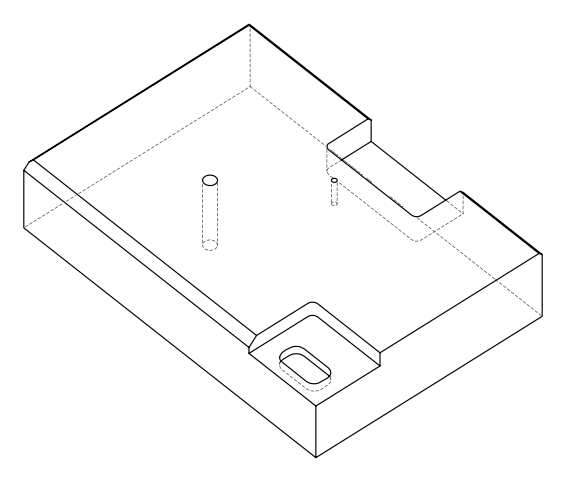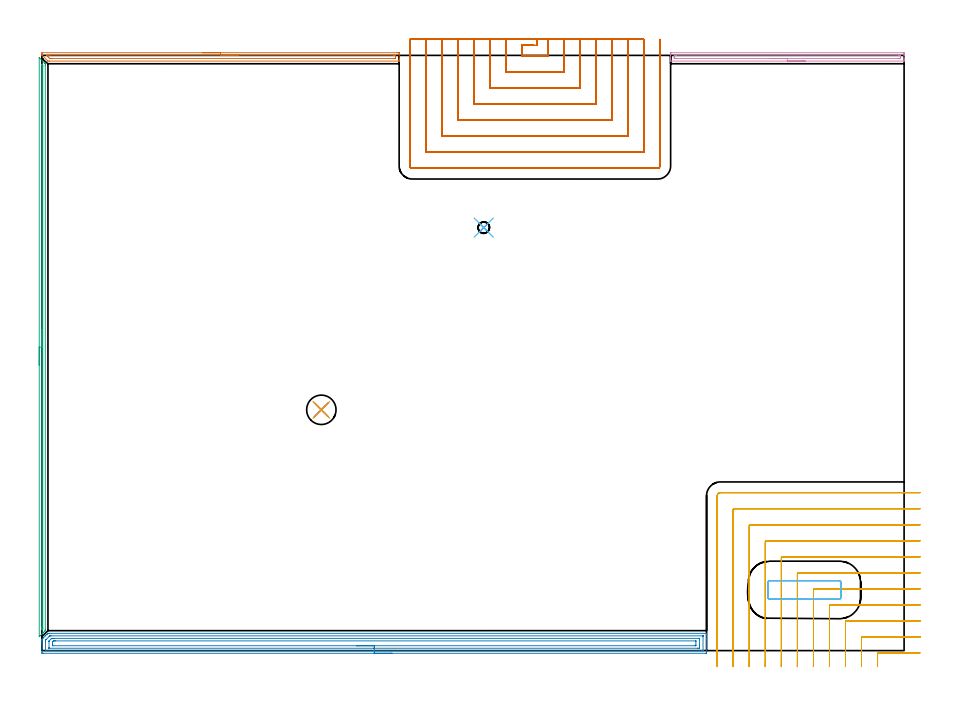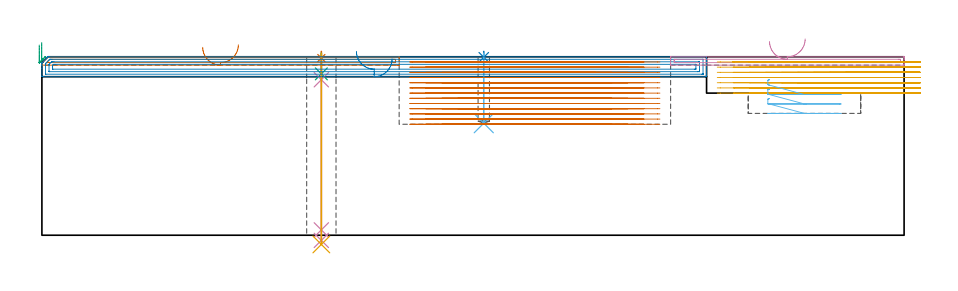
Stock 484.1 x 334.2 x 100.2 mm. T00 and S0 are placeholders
(PLAN: 13 operations, 8 tool changes, 108.8 min)
(1 SPOT_DRILL | STEP1HOLE | NXT0321_9005460120000 | 0.03 min | 43 mm3)
(2 SPOT_DRILL_1 | STEP1POCKET | NXT0321_9005460120000 | 0.03 min | 39 mm3)
(3 DRILL_BLIND_HOLE_INTO_CENTER | STEP1HOLE | NXT0301_035 | 0.05 min | 274 mm3)
(4 GUN_DRILL_THROUGH_HOLE | STEP1HOLE | UGT0307_002 | 0.49 min | 2537 mm3)
(5 SPADE_DRILL_TO_ENLARGE_THROUGH_HOLE | STEP1HOLE | UGT0306_007 | 0.43 min | 18636 mm3)
(6 DRILL_BLIND_HOLE_INTO_CENTER_1 | STEP1POCKET | NXT0301_035 | 0.16 min | 1077 mm3)
(7 AREA_MILL | FG_CHAMFER_SURFACE | UGT0205_001 | 3.37 min | 2253 mm3)
(8 AREA_MILL_1 | FG_CHAMFER_SURFACE_1 | UGT0205_001 | 12.19 min | 23790 mm3)
(9 AREA_MILL_2 | FG_CHAMFER_SURFACE_2 | UGT0205_001 | 5.3 min | 1852 mm3)
(10 AREA_MILL_3 | FG_CHAMFER_SURFACE_3 | UGT0205_001 | 2.27 min | 1478 mm3)
(11 MILL_CORNER_NOTCH_RECTANGULAR | CORNER_NOTCH_RECTANGULAR | NXT0201_011 | Follow Part, ap 3, ae 75% | 20.6 min | 213626 mm3)
(12 MILL_RECTANGULAR_POCKET | POCKET_RECTANGULAR_STRAIGHT | UGT0201_105 | Follow Part, ap 5.5, ae 75% | 1.01 min | 21854 mm3)
(13 MILL_SLOT | SLOT_PARTIAL_RECTANGULAR | NXT0201_011 | Follow Part, ap 3, ae 75% | 62.83 min | 400007 mm3)
(TOOL NXT0321_9005460120000 | NC Spot Drill, 142deg, 12mm, Carbide, Uncoated | D12 PA142 FL30 Z2)
(TOOL NXT0301_035 | Carbide Drill 6.4mm [860.1-0640-032A1-MM 2214] | D6.4 PA140 FL53 Z2)
(TOOL UGT0307_002 | Gun Drill 6 mm | D6 PA130 FL24 Z1)
(TOOL UGT0306_007 | Spade Drill 16.5mm | D16.5 PA132 FL10 Z2)
(TOOL UGT0205_001 | Chamfer Mill 20 x 3 x 45 deg. | D20 FL50 Z2)
(TOOL NXT0201_011 | ENDMILL 12mm [2P460-1200-NA 1630] | D12 FL38 Z6)
(TOOL UGT0201_105 | End Mill 22 mm | D22 FL25 Z2)
(OP 1 SPOT_DRILL)
G17 G21 G94 G90
T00 M6
G54
G17 G0 G90 X156.9 Y135.2 S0 M3
G43 Z110.2 H0
G94 G81 G98 Z99.481 F250. R103.2
G80
M5
M2
(OP 2 SPOT_DRILL_1)
G17 G21 G94 G90
T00 M6
G54
G17 G0 G90 X248.1 Y237.5 S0 M3
G43 Z110.2 H0
G94 G81 G98 Z99.925 F250. R103.2
G80
M5
M2
(OP 3 DRILL_BLIND_HOLE_INTO_CENTER)
G17 G21 G94 G90
T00 M6
G54
G17 G0 G90 X156.9 Y135.2 S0 M3
G43 Z110.2 H1
G94 G81 G98 Z90.6 F250. R102.2
G80
M5
M2
(OP 4 GUN_DRILL_THROUGH_HOLE)
G17 G21 G94 G90
T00 M6
G54
G17 G0 G90 X156.9 Y135.2 M8
G43 Z110.2 H0
Z100.459
S716 M3
G94 G1 Z87.293 F125. M26
G4 X.084
Z3. F250.
G4 X.084
Z-2.899 F125.
G4 X.084
M5
M9
G0 Z100.459
Z110.2
M2
(OP 5 SPADE_DRILL_TO_ENLARGE_THROUGH_HOLE)
G17 G21 G94 G90
T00 M6
G54
G17 G0 G90 X156.9 Y135.2 S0 M3
G43 Z110.2 H0
G94 G73 G98 Z-5.173 F250. Q15.053 R102.2
G80
M5
M2
(OP 6 DRILL_BLIND_HOLE_INTO_CENTER_1)
G17 G21 G94 G90
T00 M6
G54
G17 G0 G90 X248.1 Y237.5 S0 M3
G43 Z110.2 H1
G94 G81 G98 Z62.9 F250. R102.2
G80
M5
M2
(OP 7 AREA_MILL)
G17 G21 G94 G90
T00 M6
G54
G17 G0 G90 X90.3 Y335.7 S1061 M3
G43 Z110.2 H0
Z105.5
G94 G1 X90.338 Z104.628 F250.
X90.452 Z103.764
X90.641 Z102.912
X90.903 Z102.08
X91.237 Z101.274
X91.64 Z100.5
X92.108 Z99.764
X92.64 Z99.072
X93.229 Z98.429
X93.872 Z97.84
X94.564 Z97.308
X95.3 Z96.84
X96.074 Z96.437
X96.88 Z96.103
X97.712 Z95.841
X98.563 Z95.652
X99.428 Z95.538
X100.3 Z95.5
X199.401
X199.974 Y335.698 Z95.502
X200.539 Y335.693 Z95.504
X200.592 Y335.691 Z95.505
X200.6 Y335.13 Z96.066
Y332.46 Z98.735
Y331.746 Z99.453
Y331.457 Z99.742
Y331.05 Z100.141
X200.591 Y331.003 Z100.188
X200.421 Y331. Z100.2
X4.202
X3.397 Y331.003 Z100.194
X3.274 Y331.125 Z100.073
X0.16 Y334.24 Z96.959
X0.008 Y334.389 Z96.803
X0.002 Y334.416 Z96.776
X0. Y334.596 Z96.598
Y334.953 Z96.246
Y335.307 Z95.893
X0.01 Y335.692 Z95.505
X0.099 Y335.7 Z95.5
X100.3
Y334.286 Z96.914
X197.292
X198.143 Y334.283 Z96.917
X198.186 Y334.28 Z96.92
X198.59 Y334.24 Z96.96
X198.597 Y333.831 Z97.369
X198.598 Y333.35 Z97.85
X198.597 Y332.94 Z98.26
X198.59 Y332.46 Z98.74
X198.226 Y332.42 Z98.78
X198.186 Y332.418 Z98.782
X197.338 Y332.414 Z98.786
X197.292
X6.036
X5.14 Y332.416 Z98.784
X5.096 Y332.418 Z98.782
X4.402 Y332.46 Z98.74
X4.202 Y332.653 Z98.547
X3.501 Y333.35 Z97.85
X3.308 Y333.543 Z97.657
X2.622 Y334.24 Z96.96
X3.265 Y334.282 Z96.918
X3.308 Y334.284 Z96.916
X4.156 Y334.286 Z96.914
X100.3
X101.172 Z96.952
X102.036 Z97.066
X102.888 Z97.255
X103.72 Z97.517
X104.526 Z97.851
X105.3 Z98.254
X106.036 Z98.723
X106.728 Z99.254
X107.371 Z99.843
X107.96 Z100.486
X108.491 Z101.178
X108.96 Z101.914
X109.363 Z102.688
X109.697 Z103.494
X109.959 Z104.326
X110.148 Z105.178
X110.262 Z106.043
X110.3 Z106.914
G0 Z110.2
M5
M2
(OP 8 AREA_MILL_1)
G17 G21 G94 G90
T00 M6
G54
G17 G0 G90 X196.6 Y-1.5 S1061 M3
G43 Z110.2 H0
Z99.
G94 G1 X196.562 Z98.128 F250.
X196.448 Z97.264
X196.259 Z96.412
X195.997 Z95.58
X195.663 Z94.774
X195.26 Z94.
X194.791 Z93.264
X194.26 Z92.572
X193.671 Z91.929
X193.028 Z91.34
X192.336 Z90.808
X191.6 Z90.34
X190.826 Z89.937
X190.02 Z89.603
X189.188 Z89.341
X188.336 Z89.152
X187.472 Z89.038
X186.6 Z89.
X0.628
X0.27 Y-1.497 Z89.002
X0.01 Y-1.493 Z89.004
X0. Y-1.147 Z89.351
Y3.226 Z93.72
Y4.62 Z95.116
Y4.974 Z95.469
Y5.684 Z96.183
Y5.932 Z96.431
X0.007 Y6.286 Z96.786
X0.01 Y6.3 Z96.799
X0.181 Y6.48 Z96.979
X0.875 Y7.176 Z97.674
X1.97 Y8.27 Z98.769
X2.754 Y9.055 Z99.553
X2.864 Y9.165 Z99.662
X3.156 Y9.457 Z99.956
X3.311 Y9.611 Z100.109
X3.399 Y9.699 Z100.197
X3.403 Y9.7 Z100.198
X4.205 Z100.2
X373.019
X373.19 Y9.697 Z100.189
X373.197 Y9.559 Z100.051
X373.2 Y9.413 Z99.913
Y9.182 Z99.681
Y8.472 Z98.967
Y7.243 Z97.74
Y6.723 Z97.218
Y6.109 Z96.604
Y-0.887 Z89.611
X373.196 Y-1.147 Z89.351
X373.19 Y-1.493 Z89.004
X372.93 Y-1.497 Z89.002
X372.572 Y-1.5 Z89.
X186.6
Y-0.086 Z90.414
X2.225 Y-0.085 Z90.415
X2.06 Y-0.083 Z90.417
X2.02 Y-0.08 Z90.42
X2.01 Y-0.077 Z90.423
X2.006 Y-0.066 Z90.434
X2.003 Y-0.032 Z90.468
X2. Y0.135 Z90.635
X2.001 Y4.974 Z95.474
X2.003 Y5.379 Z95.879
X2.01 Y5.849 Z96.349
X2.208 Y6.053 Z96.553
X2.417 Y6.266 Z96.766
X3.974 Y7.824 Z98.324
X4.205 Y8.053 Z98.553
X4.422 Y8.26 Z98.76
X4.444 Y8.279 Z98.779
X4.484 Y8.281 Z98.781
X4.571 Y8.284 Z98.784
X4.747 Y8.285 Z98.785
X5.099 Y8.286 Z98.786
X370.975 Y8.285 Z98.785
X371.14 Y8.283 Z98.783
X371.18 Y8.28 Z98.78
X371.19 Y8.277 Z98.777
X371.193 Y8.266 Z98.766
X371.197 Y8.232 Z98.732
X371.2 Y8.065 Z98.565
Y0.195 Z90.695
X371.197 Y0.059 Z90.559
X371.193 Y-0.049 Z90.451
X371.19 Y-0.078 Z90.422
X371.177 Y-0.08 Z90.42
X371.135 Y-0.082 Z90.418
X370.783 Y-0.085 Z90.415
X370.593 Y-0.086 Z90.414
X186.6
Y1.328 Z91.828
X4.356 Y1.329 Z91.829
X4.205 Y1.33 Z91.83
X4.054 Y1.334 Z91.834
X4.018 Y1.335 Z91.835
X4.01 Y1.358 Z91.858
X4.005 Y1.41 Z91.91
X4.002 Y1.477 Z91.977
X4. Y1.677 Z92.177
X4.001 Y4.974 Z95.474
X4.003 Y5.172 Z95.672
X4.01 Y5.374 Z95.874
X4.039 Y5.428 Z95.928
X4.082 Y5.475 Z95.975
X4.205 Y5.605 Z96.105
X5.213 Y6.612 Z97.112
X5.327 Y6.723 Z97.223
X5.459 Y6.848 Z97.348
X5.691 Y6.864 Z97.364
X5.844 Y6.869 Z97.369
X5.993 Y6.87 Z97.37
X6.736 Y6.871 Z97.371
X368.844
X368.995 Y6.87 Z97.37
X369.146 Y6.866 Z97.366
X369.182 Y6.865 Z97.365
X369.19 Y6.842 Z97.342
X369.195 Y6.79 Z97.29
X369.198 Y6.723 Z97.223
X369.2 Y6.523 Z97.023
Y2.151 Z92.651
X369.195 Y1.477 Z91.977
X369.191 Y1.377 Z91.877
X369.188 Y1.335 Z91.835
X369.142 Y1.333 Z91.833
X368.995 Y1.331 Z91.831
X368.252 Y1.329 Z91.829
X368.101 Y1.328 Z91.828
X186.6
Y2.743 Z93.243
X6.149
X6.098 Y2.744 Z93.244
X6.046 Y2.746 Z93.246
X6.012 Y2.749 Z93.249
X6.01 Y2.794 Z93.294
X6. Y3.219 Z93.719
Y4.093 Z94.593
Y4.1 Z94.6
X6.014 Y4.954 Z95.454
X6.032 Y4.974 Z95.474
X6.456 Y5.396 Z95.896
X6.522 Y5.45 Z95.95
X6.64 Y5.453 Z95.953
X6.887 Y5.455 Z95.955
X7.288 Y5.457 Z95.957
X7.781
X367.051
X367.102 Y5.456 Z95.956
X367.153 Y5.453 Z95.953
X367.188 Y5.451 Z95.951
X367.19 Y5.406 Z95.906
X367.2 Y4.981 Z95.481
Y3.232 Z93.732
X367.19 Y2.792 Z93.292
X367.182 Y2.749 Z93.249
X367.102 Y2.747 Z93.247
X366.971 Y2.744 Z93.244
X366.806 Y2.743 Z93.243
X366.313
X186.6
X185.728 Z93.281
X184.863 Z93.395
X184.012 Z93.583
X183.18 Z93.846
X182.374 Z94.18
X181.6 Z94.582
X180.864 Z95.051
X180.172 Z95.582
X179.529 Z96.172
X178.94 Z96.815
X178.408 Z97.507
X177.94 Z98.243
X177.537 Z99.016
X177.203 Z99.822
X176.941 Z100.654
X176.752 Z101.506
X176.638 Z102.371
X176.6 Z103.243
G0 Z110.2
M5
M2
(OP 9 AREA_MILL_2)
G17 G21 G94 G90
T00 M6
G54
G17 G0 G90 X-1.5 Y160.35 S1061 M3
G43 Z110.2 H0
Z106.8
G94 G1 Y160.388 Z105.928 F250.
Y160.502 Z105.064
Y160.691 Z104.212
Y160.953 Z103.38
Y161.287 Z102.574
Y161.69 Z101.8
Y162.159 Z101.064
Y162.69 Z100.372
Y163.279 Z99.729
Y163.922 Z99.14
Y164.614 Z98.608
Y165.35 Z98.14
Y166.124 Z97.737
Y166.93 Z97.403
Y167.762 Z97.141
Y168.614 Z96.952
Y169.479 Z96.838
Y170.35 Z96.8
Y332.856
X-1.499 Y332.892 Z96.799
X-1.497 Y332.893 Z96.801
X-1.492 Y332.892 Z96.806
X-1.115 Y332.516 Z97.183
X1.515 Y329.885 Z99.815
X1.78 Y329.621 Z100.077
X1.895 Y329.502 Z100.191
X1.897 Y329.492 Z100.193
X1.9 Y328.728 Z100.2
Y11.972
X1.897 Y11.208 Z100.193
X1.895 Y11.198 Z100.191
X1.781 Y11.08 Z100.078
X1.613 Y10.913 Z99.912
X1.515 Y10.814 Z99.813
X1.335 Y10.634 Z99.631
X0.748 Y10.048 Z99.048
X0.054 Y9.353 Z98.353
X-0.896 Y8.403 Z97.402
X-1.125 Y8.175 Z97.175
X-1.347 Y7.957 Z96.953
X-1.493 Y7.819 Z96.806
X-1.5 Y7.957 Z96.8
Y170.35
X-0.086 Z98.214
X-0.085 Y328.728 Z98.215
X-0.083 Y328.952 Z98.217
X-0.081 Y329.007 Z98.219
X-0.08 Y329.018 Z98.22
X-0.064 Y329.006 Z98.236
X-0.014 Y328.96 Z98.286
X0.222 Y328.728 Z98.522
X0.431 Y328.515 Z98.731
X0.462 Y328.48 Z98.762
X0.479 Y328.459 Z98.779
X0.48 Y328.427 Z98.78
X0.483 Y328.282 Z98.783
X0.485 Y327.992 Z98.785
X0.486 Y327.836 Z98.786
X0.485 Y12.727 Z98.785
X0.483 Y12.427 Z98.783
X0.48 Y12.278 Z98.78
X0.479 Y12.244 Z98.779
X0.463 Y12.223 Z98.763
X0.429 Y12.185 Z98.729
X0.222 Y11.972 Z98.522
X0.058 Y11.81 Z98.358
X-0.013 Y11.743 Z98.287
X-0.071 Y11.69 Z98.229
X-0.079 Y11.81 Z98.221
X-0.082 Y11.972 Z98.218
X-0.085 Y12.42 Z98.215
X-0.086 Y12.709 Z98.214
Y170.35
Y171.222 Z98.252
Y172.087 Z98.366
Y172.938 Z98.555
Y173.77 Z98.817
Y174.576 Z99.151
Y175.35 Z99.554
Y176.086 Z100.023
Y176.778 Z100.554
Y177.421 Z101.143
Y178.011 Z101.786
Y178.542 Z102.478
Y179.01 Z103.214
Y179.413 Z103.988
Y179.747 Z104.794
Y180.009 Z105.626
Y180.198 Z106.478
Y180.312 Z107.343
Y180.35 Z108.214
G0 Z110.2
M5
M2
(OP 10 AREA_MILL_3)
G17 G21 G94 G90
T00 M6
G54
G17 G0 G90 X428.55 Y331. S1061 M3
G43 Z110.2 H0
G94 G1 X428.512 Z109.328 F250.
X428.398 Z108.463
X428.209 Z107.612
X427.947 Z106.78
X427.613 Z105.974
X427.21 Z105.2
X426.742 Z104.464
X426.21 Z103.772
X425.621 Z103.129
X424.978 Z102.539
X424.286 Z102.008
X423.55 Z101.54
X422.776 Z101.137
X421.97 Z100.803
X421.138 Z100.541
X420.286 Z100.352
X419.422 Z100.238
X418.55 Z100.2
X353.127
X353.01 Y331.003 Z100.188
X353.008 Y331.034 Z100.158
X353. Y331.326 Z99.872
Y331.95 Z99.249
Y332.46 Z98.735
Y334.495 Z96.703
X353.002 Y335.13 Z96.064
X353.005 Y335.693 Z95.502
X353.008 Y335.695 Z95.501
X353.573 Y335.7 Z95.5
X483.527 Y335.699 Z95.501
X484.092 Y335.695
X484.095 Y335.693 Z95.502
X484.1 Y335.13 Z96.064
Y334.495 Z96.703
Y334.24 Z96.957
Y332.46 Z98.735
Y331.95 Z99.249
Y331.327 Z99.872
X484.092 Y331.034 Z100.158
X484.09 Y331.003 Z100.188
X483.973 Y331. Z100.2
X418.55
Y332.414 Z98.786
X356.243
X355.395 Y332.418 Z98.782
X355.353 Y332.421 Z98.779
X355.01 Y332.46 Z98.74
X355.003 Y332.81 Z98.39
X355.002 Y333.35 Z97.85
Y333.7 Z97.5
X355.01 Y334.24 Z96.96
X355.313 Y334.279 Z96.921
X355.353 Y334.282 Z96.918
X356.197 Y334.286 Z96.914
X356.243
X480.857
X481.705 Y334.282 Z96.918
X481.747 Y334.279 Z96.921
X482.09 Y334.24 Z96.96
X482.097 Y333.89 Z97.31
X482.098 Y333.35 Z97.85
Y333. Z98.2
X482.09 Y332.46 Z98.74
X481.787 Y332.42 Z98.78
X481.747 Y332.418 Z98.782
X480.903 Y332.414 Z98.786
X480.857
X418.55
X417.678 Z98.824
X416.814 Z98.938
X415.962 Z99.126
X415.13 Z99.389
X414.324 Z99.723
X413.55 Z100.126
X412.814 Z100.594
X412.122 Z101.125
X411.479 Z101.715
X410.89 Z102.358
X410.358 Z103.05
X409.89 Z103.786
X409.487 Z104.56
X409.153 Z105.366
X408.891 Z106.198
X408.702 Z107.049
X408.588 Z107.914
X408.55 Z108.786
G0 Z110.2
M5
M2
(OP 11 MILL_CORNER_NOTCH_RECTANGULAR)
G17 G21 G94 G90
T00 M6
G54
G17 G0 G90 X492.957 Y-1.3 S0 M3
G43 Z110.2 H1
Z97.286
G94 G1 X489.957 F250.
X469.794 F500.
G3 X469.2 Y-1.894 R0.6
G1 Y-4.729
G2 X469.191 Y-6. R90.
G1 X469.149 Y-9. F250.
G0 Z110.2
X493.1 Y7.7
Z97.286
G1 X490.1
X460.794 F500.
G3 X460.2 Y7.106 R0.6
G1 Y-4.729
G2 X460.19 Y-6. R81.
G1 X460.143 Y-9. F250.
G0 Z110.2
X493.1 Y16.7
Z97.286
G1 X490.1
X451.794 F500.
G3 X451.2 Y16.106 R0.6
G1 Y-4.729
G2 X451.189 Y-6. R72.
G1 X451.136 Y-9. F250.
G0 Z110.2
X493.1 Y25.7
Z97.286
G1 X490.1
X442.795 F500.
G3 X442.2 Y25.105 R0.6
G1 Y-4.729
G2 X442.187 Y-6. R63.
G1 X442.127 Y-8.999 F250.
G0 Z110.2
X493.1 Y34.7
Z97.286
G1 X490.1
X433.795 F500.
G3 X433.2 Y34.105 R0.6
G1 Y-4.729
G2 X433.185 Y-6. R54.
G1 X433.114 Y-8.999 F250.
G0 Z110.2
X493.1 Y43.7
Z97.286
G1 X490.1
X424.795 F500.
G3 X424.2 Y43.105 R0.6
G1 Y-4.729
G2 X424.182 Y-6. R45.
G1 X424.097 Y-8.999 F250.
G0 Z110.2
X493.1 Y52.7
Z97.286
G1 X490.1
X415.795 F500.
G3 X415.2 Y52.105 R0.6
G1 Y-4.729
G2 X415.178 Y-6. R36.
G1 X415.072 Y-8.998 F250.
G0 Z110.2
X493.1 Y61.7
Z97.286
G1 X490.1
X406.796 F500.
G3 X406.2 Y61.104 R0.6
G1 Y-4.729
G2 X406.17 Y-6. R27.
G1 X406.029 Y-8.997 F250.
G0 Z110.2
X493.1 Y70.7
Z97.286
G1 X490.1
X397.796 F500.
G3 X397.2 Y70.104 R0.6
G1 Y-4.729
G2 X397.155 Y-6. R18.
G1 X396.943 Y-8.993 F250.
G0 Z110.2
X493.1 Y79.7
Z97.286
G1 X490.1
X388.796 F500.
G3 X388.2 Y79.104 R0.6
G1 Y-4.729
G2 X388.11 Y-6. R9.
G1 X387.686 Y-8.97 F250.
G0 Z110.2
X493.1 Y88.7
Z97.286
G1 X490.1
X380.9 F500.
G3 X379.2 Y87. R1.7
G1 Y-4.729
Y-7.729 F250.
G0 Z110.2
X492.957 Y-1.3
Z94.371
G1 X489.957
X469.794 F500.
G3 X469.2 Y-1.894 R0.6
G1 Y-5.953
Y-6.
X469.198 Y-9. F250.
G0 Z110.2
X493.1 Y7.7
Z94.371
G1 X490.1
X460.794 F500.
G3 X460.2 Y7.106 R0.6
G1 Y-5.953
Y-6.
X460.198 Y-9. F250.
G0 Z110.2
X493.1 Y16.7
Z94.371
G1 X490.1
X451.794 F500.
G3 X451.2 Y16.106 R0.6
G1 Y-5.953
Y-6.
X451.198 Y-9. F250.
G0 Z110.2
X493.1 Y25.7
Z94.371
G1 X490.1
X442.795 F500.
G3 X442.2 Y25.105 R0.6
G1 Y-5.953
Y-6.
X442.198 Y-9. F250.
G0 Z110.2
X493.1 Y34.7
Z94.371
G1 X490.1
X433.795 F500.
G3 X433.2 Y34.105 R0.6
G1 Y-5.953
Y-6.
X433.197 Y-9. F250.
G0 Z110.2
X493.1 Y43.7
Z94.371
G1 X490.1
X424.795 F500.
G3 X424.2 Y43.105 R0.6
G1 Y-5.953
Y-6.
X424.197 Y-9. F250.
G0 Z110.2
X493.1 Y52.7
Z94.371
G1 X490.1
X415.795 F500.
G3 X415.2 Y52.105 R0.6
G1 Y-5.953
Y-6.
X415.196 Y-9. F250.
G0 Z110.2
X493.1 Y61.7
Z94.371
G1 X490.1
X406.796 F500.
G3 X406.2 Y61.104 R0.6
G1 Y-5.953
Y-6.
X406.195 Y-9. F250.
G0 Z110.2
X493.1 Y70.7
Z94.371
G1 X490.1
X397.796 F500.
G3 X397.2 Y70.104 R0.6
G1 Y-5.953
Y-6.
X397.192 Y-9. F250.
G0 Z110.2
X493.1 Y79.7
Z94.371
G1 X490.1
X388.796 F500.
G3 X388.2 Y79.104 R0.6
G1 Y-5.953
Y-6.
X388.184 Y-9. F250.
G0 Z110.2
X493.1 Y88.7
Z94.371
G1 X490.1
X380.9 F500.
G3 X379.2 Y87. R1.7
G1 Y-5.953
Y-8.953 F250.
G0 Z110.2
X492.957 Y-1.3
Z91.457
G1 X489.957
X469.794 F500.
G3 X469.2 Y-1.894 R0.6
G1 Y-6.
Y-9. F250.
G0 Z110.2
X493.1 Y7.7
Z91.457
G1 X490.1
X460.794 F500.
G3 X460.2 Y7.106 R0.6
G1 Y-6.
Y-9. F250.
G0 Z110.2
X493.1 Y16.7
Z91.457
G1 X490.1
X451.794 F500.
G3 X451.2 Y16.106 R0.6
G1 Y-6.
Y-9. F250.
G0 Z110.2
X493.1 Y25.7
Z91.457
G1 X490.1
X442.795 F500.
G3 X442.2 Y25.105 R0.6
G1 Y-6.
Y-9. F250.
G0 Z110.2
X493.1 Y34.7
Z91.457
G1 X490.1
X433.795 F500.
G3 X433.2 Y34.105 R0.6
G1 Y-6.
Y-9. F250.
G0 Z110.2
X493.1 Y43.7
Z91.457
G1 X490.1
X424.795 F500.
G3 X424.2 Y43.105 R0.6
G1 Y-6.
Y-9. F250.
G0 Z110.2
X493.1 Y52.7
Z91.457
G1 X490.1
X415.795 F500.
G3 X415.2 Y52.105 R0.6
G1 Y-6.
Y-9. F250.
G0 Z110.2
X493.1 Y61.7
Z91.457
G1 X490.1
X406.796 F500.
G3 X406.2 Y61.104 R0.6
G1 Y-6.
Y-9. F250.
G0 Z110.2
X493.1 Y70.7
Z91.457
G1 X490.1
X397.796 F500.
G3 X397.2 Y70.104 R0.6
G1 Y-6.
Y-9. F250.
G0 Z110.2
X493.1 Y79.7
Z91.457
G1 X490.1
X388.796 F500.
G3 X388.2 Y79.104 R0.6
G1 Y-6.
Y-9. F250.
G0 Z110.2
X493.1 Y88.7
Z91.457
G1 X490.1
X380.9 F500.
G3 X379.2 Y87. R1.7
G1 Y-6.
Y-9. F250.
G0 Z110.2
X492.957 Y-1.3
Z88.543
G1 X489.957
X469.794 F500.
G3 X469.2 Y-1.894 R0.6
G1 Y-6.
Y-9. F250.
G0 Z110.2
X493.1 Y7.7
Z88.543
G1 X490.1
X460.794 F500.
G3 X460.2 Y7.106 R0.6
G1 Y-6.
Y-9. F250.
G0 Z110.2
X493.1 Y16.7
Z88.543
G1 X490.1
X451.794 F500.
G3 X451.2 Y16.106 R0.6
G1 Y-6.
Y-9. F250.
G0 Z110.2
X493.1 Y25.7
Z88.543
G1 X490.1
X442.795 F500.
G3 X442.2 Y25.105 R0.6
G1 Y-6.
Y-9. F250.
G0 Z110.2
X493.1 Y34.7
Z88.543
G1 X490.1
X433.795 F500.
G3 X433.2 Y34.105 R0.6
G1 Y-6.
Y-9. F250.
G0 Z110.2
X493.1 Y43.7
Z88.543
G1 X490.1
X424.795 F500.
G3 X424.2 Y43.105 R0.6
G1 Y-6.
Y-9. F250.
G0 Z110.2
X493.1 Y52.7
Z88.543
G1 X490.1
X415.795 F500.
G3 X415.2 Y52.105 R0.6
G1 Y-6.
Y-9. F250.
G0 Z110.2
X493.1 Y61.7
Z88.543
G1 X490.1
X406.796 F500.
G3 X406.2 Y61.104 R0.6
G1 Y-6.
Y-9. F250.
G0 Z110.2
X493.1 Y70.7
Z88.543
G1 X490.1
X397.796 F500.
G3 X397.2 Y70.104 R0.6
G1 Y-6.
Y-9. F250.
G0 Z110.2
X493.1 Y79.7
Z88.543
G1 X490.1
X388.796 F500.
G3 X388.2 Y79.104 R0.6
G1 Y-6.
Y-9. F250.
G0 Z110.2
X493.1 Y88.7
Z88.543
G1 X490.1
X380.9 F500.
G3 X379.2 Y87. R1.7
G1 Y-6.
Y-9. F250.
G0 Z110.2
X492.957 Y-1.3
Z85.629
G1 X489.957
X469.794 F500.
G3 X469.2 Y-1.894 R0.6
G1 Y-6.
Y-9. F250.
G0 Z110.2
X493.1 Y7.7
Z85.629
G1 X490.1
X460.794 F500.
G3 X460.2 Y7.106 R0.6
G1 Y-6.
Y-9. F250.
G0 Z110.2
X493.1 Y16.7
Z85.629
G1 X490.1
X451.794 F500.
G3 X451.2 Y16.106 R0.6
G1 Y-6.
Y-9. F250.
G0 Z110.2
X493.1 Y25.7
Z85.629
G1 X490.1
X442.795 F500.
G3 X442.2 Y25.105 R0.6
G1 Y-6.
Y-9. F250.
G0 Z110.2
X493.1 Y34.7
Z85.629
G1 X490.1
X433.795 F500.
G3 X433.2 Y34.105 R0.6
G1 Y-6.
Y-9. F250.
G0 Z110.2
X493.1 Y43.7
Z85.629
G1 X490.1
X424.795 F500.
G3 X424.2 Y43.105 R0.6
G1 Y-6.
Y-9. F250.
G0 Z110.2
X493.1 Y52.7
Z85.629
G1 X490.1
X415.795 F500.
G3 X415.2 Y52.105 R0.6
G1 Y-6.
Y-9. F250.
G0 Z110.2
X493.1 Y61.7
Z85.629
G1 X490.1
X406.796 F500.
G3 X406.2 Y61.104 R0.6
G1 Y-6.
Y-9. F250.
G0 Z110.2
X493.1 Y70.7
Z85.629
G1 X490.1
X397.796 F500.
G3 X397.2 Y70.104 R0.6
G1 Y-6.
Y-9. F250.
G0 Z110.2
X493.1 Y79.7
Z85.629
G1 X490.1
X388.796 F500.
G3 X388.2 Y79.104 R0.6
G1 Y-6.
Y-9. F250.
G0 Z110.2
X493.1 Y88.7
Z85.629
G1 X490.1
X380.9 F500.
G3 X379.2 Y87. R1.7
G1 Y-6.
Y-9. F250.
G0 Z110.2
X492.957 Y-1.3
Z82.714
G1 X489.957
X469.794 F500.
G3 X469.2 Y-1.894 R0.6
G1 Y-6.
Y-9. F250.
G0 Z110.2
X493.1 Y7.7
Z82.714
G1 X490.1
X460.794 F500.
G3 X460.2 Y7.106 R0.6
G1 Y-6.
Y-9. F250.
G0 Z110.2
X493.1 Y16.7
Z82.714
G1 X490.1
X451.794 F500.
G3 X451.2 Y16.106 R0.6
G1 Y-6.
Y-9. F250.
G0 Z110.2
X493.1 Y25.7
Z82.714
G1 X490.1
X442.795 F500.
G3 X442.2 Y25.105 R0.6
G1 Y-6.
Y-9. F250.
G0 Z110.2
X493.1 Y34.7
Z82.714
G1 X490.1
X433.795 F500.
G3 X433.2 Y34.105 R0.6
G1 Y-6.
Y-9. F250.
G0 Z110.2
X493.1 Y43.7
Z82.714
G1 X490.1
X424.795 F500.
G3 X424.2 Y43.105 R0.6
G1 Y-6.
Y-9. F250.
G0 Z110.2
X493.1 Y52.7
Z82.714
G1 X490.1
X415.795 F500.
G3 X415.2 Y52.105 R0.6
G1 Y-6.
Y-9. F250.
G0 Z110.2
X493.1 Y61.7
Z82.714
G1 X490.1
X406.796 F500.
G3 X406.2 Y61.104 R0.6
G1 Y-6.
Y-9. F250.
G0 Z110.2
X493.1 Y70.7
Z82.714
G1 X490.1
X397.796 F500.
G3 X397.2 Y70.104 R0.6
G1 Y-6.
Y-9. F250.
G0 Z110.2
X493.1 Y79.7
Z82.714
G1 X490.1
X388.796 F500.
G3 X388.2 Y79.104 R0.6
G1 Y-6.
Y-9. F250.
G0 Z110.2
X493.1 Y88.7
Z82.714
G1 X490.1
X380.9 F500.
G3 X379.2 Y87. R1.7
G1 Y-6.
Y-9. F250.
G0 Z110.2
X492.957 Y-1.3
Z79.8
G1 X489.957
X469.794 F500.
G3 X469.2 Y-1.894 R0.6
G1 Y-6.
Y-9. F250.
G0 Z110.2
X493.1 Y7.7
Z79.8
G1 X490.1
X460.794 F500.
G3 X460.2 Y7.106 R0.6
G1 Y-6.
Y-9. F250.
G0 Z110.2
X493.1 Y16.7
Z79.8
G1 X490.1
X451.794 F500.
G3 X451.2 Y16.106 R0.6
G1 Y-6.
Y-9. F250.
G0 Z110.2
X493.1 Y25.7
Z79.8
G1 X490.1
X442.795 F500.
G3 X442.2 Y25.105 R0.6
G1 Y-6.
Y-9. F250.
G0 Z110.2
X493.1 Y34.7
Z79.8
G1 X490.1
X433.795 F500.
G3 X433.2 Y34.105 R0.6
G1 Y-6.
Y-9. F250.
G0 Z110.2
X493.1 Y43.7
Z79.8
G1 X490.1
X424.795 F500.
G3 X424.2 Y43.105 R0.6
G1 Y-6.
Y-9. F250.
G0 Z110.2
X493.1 Y52.7
Z79.8
G1 X490.1
X415.795 F500.
G3 X415.2 Y52.105 R0.6
G1 Y-6.
Y-9. F250.
G0 Z110.2
X493.1 Y61.7
Z79.8
G1 X490.1
X406.796 F500.
G3 X406.2 Y61.104 R0.6
G1 Y-6.
Y-9. F250.
G0 Z110.2
X493.1 Y70.7
Z79.8
G1 X490.1
X397.796 F500.
G3 X397.2 Y70.104 R0.6
G1 Y-6.
Y-9. F250.
G0 Z110.2
X493.1 Y79.7
Z79.8
G1 X490.1
X388.796 F500.
G3 X388.2 Y79.104 R0.6
G1 Y-6.
Y-9. F250.
G0 Z110.2
X493.1 Y88.7
Z79.8
G1 X490.1
X380.9 F500.
G3 X379.2 Y87. R1.7
G1 Y-6.
Y-9. F250.
G0 Z110.2
M5
M2
(OP 12 MILL_RECTANGULAR_POCKET)
G17 G21 G94 G90
T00 M6
G54
G17 G0 G90 X408.491 Y39.2 S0 M3
G43 Z110.2 H0
Z87.3
G94 G1 X408.405 Z87.277 F250.
X408.167 Y39.141 Z87.211
X407.953 Y39.021 Z87.145
X407.779 Y38.847 Z87.08
X407.659 Y38.633 Z87.014
X407.6 Y38.395 Z86.948
Y29.705 Z84.62
X407.659 Y29.467 Z84.554
X407.779 Y29.253 Z84.488
X407.953 Y29.079 Z84.422
X408.167 Y28.959 Z84.356
X408.405 Y28.9 Z84.291
X408.5 Z84.265
X428.15 Z79.
X447.8 F500.
G3 X448.7 Y29.8 R0.9
G1 Y38.3
G3 X447.8 Y39.2 R0.9
G1 X408.5
G3 X407.6 Y38.3 R0.9
G1 Y29.8
G3 X408.5 Y28.9 R0.9
G1 X428.15
X429.15
G0 X408.491 Y39.2 Z82.
G1 X408.405 Z81.977 F250.
X408.167 Y39.141 Z81.911
X407.953 Y39.021 Z81.845
X407.779 Y38.847 Z81.78
X407.659 Y38.633 Z81.714
X407.6 Y38.395 Z81.648
Y29.705 Z79.32
X407.659 Y29.467 Z79.254
X407.779 Y29.253 Z79.188
X407.953 Y29.079 Z79.122
X408.167 Y28.959 Z79.056
X408.405 Y28.9 Z78.991
X408.5 Z78.965
X428.15 Z73.7
X447.8 F500.
G3 X448.7 Y29.8 R0.9
G1 Y38.3
G3 X447.8 Y39.2 R0.9
G1 X408.5
G3 X407.6 Y38.3 R0.9
G1 Y29.8
G3 X408.5 Y28.9 R0.9
G1 X428.15
X429.15
G0 X408.491 Y39.2 Z76.7
G1 X408.405 Z76.677 F250.
X408.167 Y39.141 Z76.611
X407.953 Y39.021 Z76.545
X407.779 Y38.847 Z76.48
X407.659 Y38.633 Z76.414
X407.6 Y38.395 Z76.348
Y29.705 Z74.02
X407.659 Y29.467 Z73.954
X407.779 Y29.253 Z73.888
X407.953 Y29.079 Z73.822
X408.167 Y28.959 Z73.756
X408.405 Y28.9 Z73.691
X408.5 Z73.665
X428.15 Z68.4
X447.8 F500.
G3 X448.7 Y29.8 R0.9
G1 Y38.3
G3 X447.8 Y39.2 R0.9
G1 X408.5
G3 X407.6 Y38.3 R0.9
G1 Y29.8
G3 X408.5 Y28.9 R0.9
G1 X428.15
X429.15
G0 Z110.2
M5
M2
(OP 13 MILL_SLOT)
G17 G21 G94 G90
T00 M6
G54
G17 G0 G90 X278. Y343.2 S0 M3
G43 Z110.2 H1
Z97.285
G94 G1 Y340.2 F250.
Y339.8 F500.
X275.6
Y340.2
X269.6
Y333.8
X284.
Y340.2
Y343.2 F250.
X260.6
Y340.2
Y324.8 F500.
X293.
Y340.2
Y343.2 F250.
X251.6
Y340.2
Y315.8 F500.
X302.
Y340.2
Y343.2 F250.
X242.6
Y340.2
Y306.8 F500.
X311.
Y340.2
Y343.2 F250.
X233.6
Y340.2
Y297.8 F500.
X320.
Y340.2
Y343.2 F250.
X224.6
Y340.2
Y288.8 F500.
X329.
Y340.2
Y343.2 F250.
X215.6
Y340.2
Y279.8 F500.
X338.
Y340.2
Y343.2 F250.
X206.6
Y340.2
Y272.1 F500.
G3 X207.9 Y270.8 R1.3
G1 X345.7
G3 X347. Y272.1 R1.3
G1 Y340.2
Y343.2 F250.
G0 X278. Z94.369
G1 Y340.2
Y339.8 F500.
X275.6
Y340.2
X269.6
Y333.8
X284.
Y340.2
Y343.2 F250.
X260.6
Y340.2
Y324.8 F500.
X293.
Y340.2
Y343.2 F250.
X251.6
Y340.2
Y315.8 F500.
X302.
Y340.2
Y343.2 F250.
X242.6
Y340.2
Y306.8 F500.
X311.
Y340.2
Y343.2 F250.
X233.6
Y340.2
Y297.8 F500.
X320.
Y340.2
Y343.2 F250.
X224.6
Y340.2
Y288.8 F500.
X329.
Y340.2
Y343.2 F250.
X215.6
Y340.2
Y279.8 F500.
X338.
Y340.2
Y343.2 F250.
X206.6
Y340.2
Y272.1 F500.
G3 X207.9 Y270.8 R1.3
G1 X345.7
G3 X347. Y272.1 R1.3
G1 Y340.2
Y343.2 F250.
G0 X278. Z91.454
G1 Y340.2
Y339.8 F500.
X275.6
Y340.2
X269.6
Y333.8
X284.
Y340.2
Y343.2 F250.
X260.6
Y340.2
Y324.8 F500.
X293.
Y340.2
Y343.2 F250.
X251.6
Y340.2
Y315.8 F500.
X302.
Y340.2
Y343.2 F250.
X242.6
Y340.2
Y306.8 F500.
X311.
Y340.2
Y343.2 F250.
X233.6
Y340.2
Y297.8 F500.
X320.
Y340.2
Y343.2 F250.
X224.6
Y340.2
Y288.8 F500.
X329.
Y340.2
Y343.2 F250.
X215.6
Y340.2
Y279.8 F500.
X338.
Y340.2
Y343.2 F250.
X206.6
Y340.2
Y272.1 F500.
G3 X207.9 Y270.8 R1.3
G1 X345.7
G3 X347. Y272.1 R1.3
G1 Y340.2
Y343.2 F250.
G0 X278. Z88.538
G1 Y340.2
Y339.8 F500.
X275.6
Y340.2
X269.6
Y333.8
X284.
Y340.2
Y343.2 F250.
X260.6
Y340.2
Y324.8 F500.
X293.
Y340.2
Y343.2 F250.
X251.6
Y340.2
Y315.8 F500.
X302.
Y340.2
Y343.2 F250.
X242.6
Y340.2
Y306.8 F500.
X311.
Y340.2
Y343.2 F250.
X233.6
Y340.2
Y297.8 F500.
X320.
Y340.2
Y343.2 F250.
X224.6
Y340.2
Y288.8 F500.
X329.
Y340.2
Y343.2 F250.
X215.6
Y340.2
Y279.8 F500.
X338.
Y340.2
Y343.2 F250.
X206.6
Y340.2
Y272.1 F500.
G3 X207.9 Y270.8 R1.3
G1 X345.7
G3 X347. Y272.1 R1.3
G1 Y340.2
Y343.2 F250.
G0 X278. Z85.623
G1 Y340.2
Y339.8 F500.
X275.6
Y340.2
X269.6
Y333.8
X284.
Y340.2
Y343.2 F250.
X260.6
Y340.2
Y324.8 F500.
X293.
Y340.2
Y343.2 F250.
X251.6
Y340.2
Y315.8 F500.
X302.
Y340.2
Y343.2 F250.
X242.6
Y340.2
Y306.8 F500.
X311.
Y340.2
Y343.2 F250.
X233.6
Y340.2
Y297.8 F500.
X320.
Y340.2
Y343.2 F250.
X224.6
Y340.2
Y288.8 F500.
X329.
Y340.2
Y343.2 F250.
X215.6
Y340.2
Y279.8 F500.
X338.
Y340.2
Y343.2 F250.
X206.6
Y340.2
Y272.1 F500.
G3 X207.9 Y270.8 R1.3
G1 X345.7
G3 X347. Y272.1 R1.3
G1 Y340.2
Y343.2 F250.
G0 X278. Z82.708
G1 Y340.2
Y339.8 F500.
X275.6
Y340.2
X269.6
Y333.8
X284.
Y340.2
Y343.2 F250.
X260.6
Y340.2
Y324.8 F500.
X293.
Y340.2
Y343.2 F250.
X251.6
Y340.2
Y315.8 F500.
X302.
Y340.2
Y343.2 F250.
X242.6
Y340.2
Y306.8 F500.
X311.
Y340.2
Y343.2 F250.
X233.6
Y340.2
Y297.8 F500.
X320.
Y340.2
Y343.2 F250.
X224.6
Y340.2
Y288.8 F500.
X329.
Y340.2
Y343.2 F250.
X215.6
Y340.2
Y279.8 F500.
X338.
Y340.2
Y343.2 F250.
X206.6
Y340.2
Y272.1 F500.
G3 X207.9 Y270.8 R1.3
G1 X345.7
G3 X347. Y272.1 R1.3
G1 Y340.2
Y343.2 F250.
G0 X278. Z79.792
G1 Y340.2
Y339.8 F500.
X275.6
Y340.2
X269.6
Y333.8
X284.
Y340.2
Y343.2 F250.
X260.6
Y340.2
Y324.8 F500.
X293.
Y340.2
Y343.2 F250.
X251.6
Y340.2
Y315.8 F500.
X302.
Y340.2
Y343.2 F250.
X242.6
Y340.2
Y306.8 F500.
X311.
Y340.2
Y343.2 F250.
X233.6
Y340.2
Y297.8 F500.
X320.
Y340.2
Y343.2 F250.
X224.6
Y340.2
Y288.8 F500.
X329.
Y340.2
Y343.2 F250.
X215.6
Y340.2
Y279.8 F500.
X338.
Y340.2
Y343.2 F250.
X206.6
Y340.2
Y272.1 F500.
G3 X207.9 Y270.8 R1.3
G1 X345.7
G3 X347. Y272.1 R1.3
G1 Y340.2
Y343.2 F250.
G0 X278. Z76.877
G1 Y340.2
Y339.8 F500.
X275.6
Y340.2
X269.6
Y333.8
X284.
Y340.2
Y343.2 F250.
X260.6
Y340.2
Y324.8 F500.
X293.
Y340.2
Y343.2 F250.
X251.6
Y340.2
Y315.8 F500.
X302.
Y340.2
Y343.2 F250.
X242.6
Y340.2
Y306.8 F500.
X311.
Y340.2
Y343.2 F250.
X233.6
Y340.2
Y297.8 F500.
X320.
Y340.2
Y343.2 F250.
X224.6
Y340.2
Y288.8 F500.
X329.
Y340.2
Y343.2 F250.
X215.6
Y340.2
Y279.8 F500.
X338.
Y340.2
Y343.2 F250.
X206.6
Y340.2
Y272.1 F500.
G3 X207.9 Y270.8 R1.3
G1 X345.7
G3 X347. Y272.1 R1.3
G1 Y340.2
Y343.2 F250.
G0 X278. Z73.962
G1 Y340.2
Y339.8 F500.
X275.6
Y340.2
X269.6
Y333.8
X284.
Y340.2
Y343.2 F250.
X260.6
Y340.2
Y324.8 F500.
X293.
Y340.2
Y343.2 F250.
X251.6
Y340.2
Y315.8 F500.
X302.
Y340.2
Y343.2 F250.
X242.6
Y340.2
Y306.8 F500.
X311.
Y340.2
Y343.2 F250.
X233.6
Y340.2
Y297.8 F500.
X320.
Y340.2
Y343.2 F250.
X224.6
Y340.2
Y288.8 F500.
X329.
Y340.2
Y343.2 F250.
X215.6
Y340.2
Y279.8 F500.
X338.
Y340.2
Y343.2 F250.
X206.6
Y340.2
Y272.1 F500.
G3 X207.9 Y270.8 R1.3
G1 X345.7
G3 X347. Y272.1 R1.3
G1 Y340.2
Y343.2 F250.
G0 X278. Z71.046
G1 Y340.2
Y339.8 F500.
X275.6
Y340.2
X269.6
Y333.8
X284.
Y340.2
Y343.2 F250.
X260.6
Y340.2
Y324.8 F500.
X293.
Y340.2
Y343.2 F250.
X251.6
Y340.2
Y315.8 F500.
X302.
Y340.2
Y343.2 F250.
X242.6
Y340.2
Y306.8 F500.
X311.
Y340.2
Y343.2 F250.
X233.6
Y340.2
Y297.8 F500.
X320.
Y340.2
Y343.2 F250.
X224.6
Y340.2
Y288.8 F500.
X329.
Y340.2
Y343.2 F250.
X215.6
Y340.2
Y279.8 F500.
X338.
Y340.2
Y343.2 F250.
X206.6
Y340.2
Y272.1 F500.
G3 X207.9 Y270.8 R1.3
G1 X345.7
G3 X347. Y272.1 R1.3
G1 Y340.2
Y343.2 F250.
G0 X278. Z68.131
G1 Y340.2
Y339.8 F500.
X275.6
Y340.2
X269.6
Y333.8
X284.
Y340.2
Y343.2 F250.
X260.6
Y340.2
Y324.8 F500.
X293.
Y340.2
Y343.2 F250.
X251.6
Y340.2
Y315.8 F500.
X302.
Y340.2
Y343.2 F250.
X242.6
Y340.2
Y306.8 F500.
X311.
Y340.2
Y343.2 F250.
X233.6
Y340.2
Y297.8 F500.
X320.
Y340.2
Y343.2 F250.
X224.6
Y340.2
Y288.8 F500.
X329.
Y340.2
Y343.2 F250.
X215.6
Y340.2
Y279.8 F500.
X338.
Y340.2
Y343.2 F250.
X206.6
Y340.2
Y272.1 F500.
G3 X207.9 Y270.8 R1.3
G1 X345.7
G3 X347. Y272.1 R1.3
G1 Y340.2
Y343.2 F250.
G0 X278. Z65.215
G1 Y340.2
Y339.8 F500.
X275.6
Y340.2
X269.6
Y333.8
X284.
Y340.2
Y343.2 F250.
X260.6
Y340.2
Y324.8 F500.
X293.
Y340.2
Y343.2 F250.
X251.6
Y340.2
Y315.8 F500.
X302.
Y340.2
Y343.2 F250.
X242.6
Y340.2
Y306.8 F500.
X311.
Y340.2
Y343.2 F250.
X233.6
Y340.2
Y297.8 F500.
X320.
Y340.2
Y343.2 F250.
X224.6
Y340.2
Y288.8 F500.
X329.
Y340.2
Y343.2 F250.
X215.6
Y340.2
Y279.8 F500.
X338.
Y340.2
Y343.2 F250.
X206.6
Y340.2
Y272.1 F500.
G3 X207.9 Y270.8 R1.3
G1 X345.7
G3 X347. Y272.1 R1.3
G1 Y340.2
Y343.2 F250.
G0 X278. Z62.3
G1 Y340.2
Y339.8 F500.
X275.6
Y340.2
X269.6
Y333.8
X284.
Y340.2
Y343.2 F250.
X260.6
Y340.2
Y324.8 F500.
X293.
Y340.2
Y343.2 F250.
X251.6
Y340.2
Y315.8 F500.
X302.
Y340.2
Y343.2 F250.
X242.6
Y340.2
Y306.8 F500.
X311.
Y340.2
Y343.2 F250.
X233.6
Y340.2
Y297.8 F500.
X320.
Y340.2
Y343.2 F250.
X224.6
Y340.2
Y288.8 F500.
X329.
Y340.2
Y343.2 F250.
X215.6
Y340.2
Y279.8 F500.
X338.
Y340.2
Y343.2 F250.
X206.6
Y340.2
Y272.1 F500.
G3 X207.9 Y270.8 R1.3
G1 X345.7
G3 X347. Y272.1 R1.3
G1 Y340.2
Y343.2 F250.
G0 Z110.2
M5
M2
